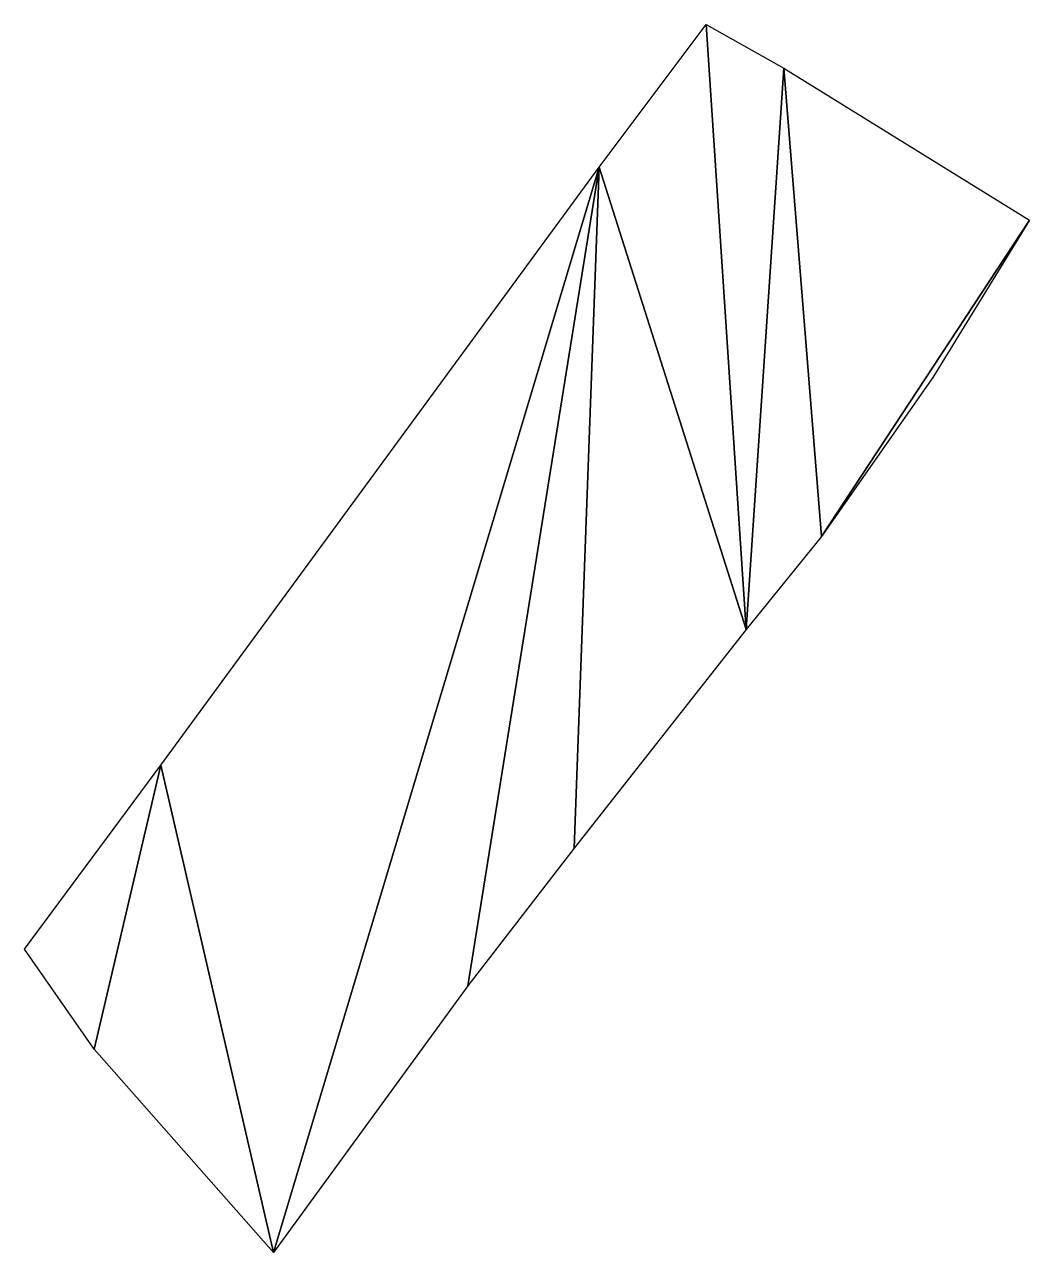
# Model space of a CAD drawing. Extents: x -129.93 to -123.58, y 53.07 to 60.83.
import ezdxf

# ---------------------------------------------------------------- set-up
doc = ezdxf.new("R2010")
doc.units = 0
doc.layers.get('0').update_dxf_attribs({"color": 254, "linetype": 'CONTINUOUS'})

msp = doc.modelspace()

# ---------------------------------------------------------------- meshes
at = {"color": 151}
mesh = msp.add_polyface(dxfattribs=at)
corners = [(-129.0672, 56.1477, -2.1008), (-129.4876, 54.3532, -2.0305), (-129.9285, 54.9865, -2.0439), (-128.3561, 53.069, -2.0079), (-126.2979, 59.9272, -2.2851), (-127.1278, 54.7533, -2.09), (-126.4549, 55.6241, -2.1331), (-125.3681, 57.0056, -2.2019), (-125.6209, 60.8283, -2.3294), (-125.1302, 60.5518, -2.3293), (-124.8931, 57.593, -2.2314), (-123.5782, 59.5921, -2.326), (-124.1883, 58.598, -2.2798)]
mesh.append_faces([[corners[k] for k in face] for face in [(0, 1, 2), (1, 0, 3), (3, 0, 4), (3, 4, 5), (5, 4, 6), (6, 4, 7), (7, 4, 8), (7, 8, 9), (7, 9, 10), (10, 9, 11), (10, 11, 12)]], dxfattribs={"color": 151})

doc.saveas('drawing.dxf')
